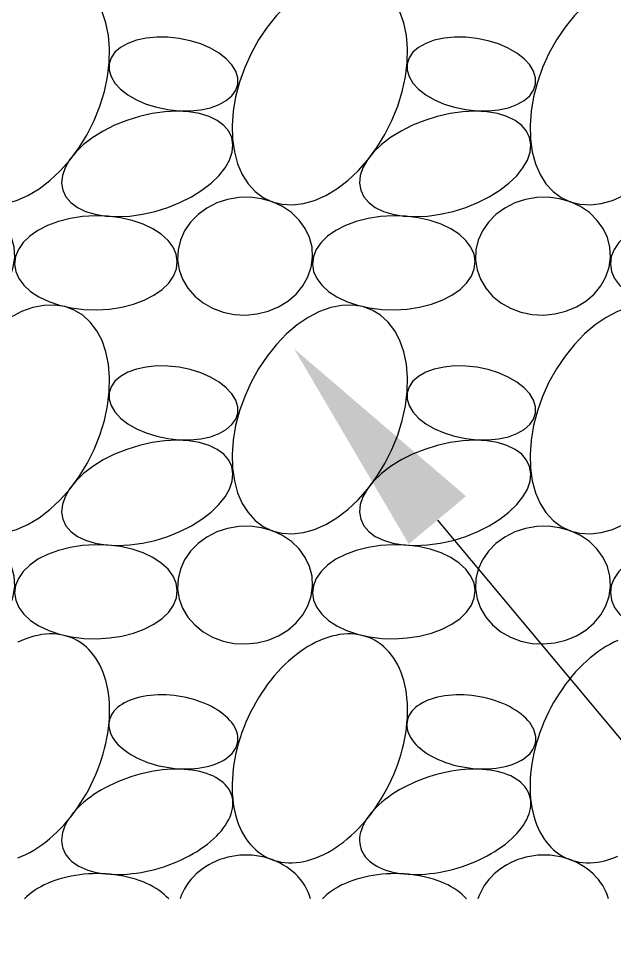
# Model space of a CAD drawing. Extents: x 10 to 698, y 9 to 300.
# Drawn here: x 648.121 to 650.12, y 136.613 to 139.733 of the extents above; entities that cross this region are included whole.
import ezdxf

# ---------------------------------------------------------------- set-up
doc = ezdxf.new("R2010")
doc.units = 0
doc.header["$LTSCALE"] = 0.5
doc.header["$MEASUREMENT"] = 0
doc.layers.get('0').update_dxf_attribs({"linetype": 'CONTINUOUS'})
doc.layers.add('A-ANNO-NOTE', color=7, linetype='CONTINUOUS')
doc.layers.add('A-DETL-PATT', color=8, linetype='CONTINUOUS')

# ---------------------------------------------------------------- blocks, each defined once
blk = doc.blocks.new('BATT-01')
at = {"flags": 128}
for points in [[(-0.06648, 0.06741), (-0.07044, 0.06884), (-0.07469, 0.06949), (-0.07917, 0.06935), (-0.0838, 0.06843), (-0.0885, 0.06674), (-0.09321, 0.0643), (-0.09783, 0.06116), (-0.1023, 0.05738), (-0.10654, 0.053), (-0.11048, 0.04811), (-0.11406, 0.04278), (-0.11721, 0.0371), (-0.1199, 0.03117), (-0.12206, 0.02508), (-0.12368, 0.01893), (-0.12471, 0.01282), (-0.12515, 0.00685), (-0.12498, 0.00113), (-0.12421, -0.00426), (-0.12285, -0.00922), (-0.12093, -0.01368), (-0.11847, -0.01756), (-0.11552, -0.0208), (-0.11213, -0.02335), (-0.10834, -0.02515), (-0.10422, -0.0262), (-0.09985, -0.02645), (-0.09529, -0.02592), (-0.09061, -0.02461), (-0.0859, -0.02254), (-0.08122, -0.01975), (-0.07667, -0.01628), (-0.07231, -0.01219), (-0.06821, -0.00755), (-0.06444, -0.00243), (-0.06107, 0.00309), (-0.05814, 0.0089), (-0.05571, 0.01493), (-0.05382, 0.02106), (-0.05249, 0.0272), (-0.05176, 0.03325), (-0.05162, 0.03911), (-0.05209, 0.04467), (-0.05315, 0.04986), (-0.0548, 0.05458), (-0.05699, 0.05876), (-0.0597, 0.06233), (-0.06288, 0.06523)], [(-0.0518, 0.0327), (-0.0518, 0.03004), (-0.05098, 0.02734), (-0.04936, 0.02466), (-0.047, 0.02211), (-0.04397, 0.01974), (-0.04036, 0.01764), (-0.03627, 0.01587), (-0.03184, 0.01448), (-0.0272, 0.01352), (-0.02248, 0.01301), (-0.01783, 0.01297), (-0.0134, 0.0134), (-0.00932, 0.01429), (-0.00571, 0.0156), (-0.00268, 0.01731), (-0.00032, 0.01936), (0.00129, 0.02168), (0.00211, 0.02421), (0.00211, 0.02687), (0.00129, 0.02958), (-0.00032, 0.03225), (-0.00268, 0.03481), (-0.00571, 0.03717), (-0.00933, 0.03927), (-0.01341, 0.04104), (-0.01785, 0.04243), (-0.02249, 0.04339), (-0.02721, 0.0439), (-0.03185, 0.04395), (-0.03628, 0.04352), (-0.04037, 0.04263), (-0.04398, 0.04131), (-0.04701, 0.0396), (-0.04937, 0.03756), (-0.05098, 0.03523)], [(-0.07123, -0.0203), (-0.06995, -0.02303), (-0.0679, -0.02545), (-0.06514, -0.02751), (-0.06172, -0.02917), (-0.05772, -0.03038), (-0.05324, -0.03112), (-0.04836, -0.03137), (-0.0432, -0.03112), (-0.03788, -0.03039), (-0.03252, -0.02919), (-0.02722, -0.02754), (-0.02212, -0.02548), (-0.01732, -0.02307), (-0.01294, -0.02034), (-0.00907, -0.01737), (-0.00579, -0.01421), (-0.00319, -0.01095), (-0.00131, -0.00765), (-0.00021, -0.00438), (0.0001, -0.00123), (-0.00039, 0.00175), (-0.00167, 0.00448), (-0.00372, 0.0069), (-0.00648, 0.00897), (-0.0099, 0.01062), (-0.0139, 0.01183), (-0.01839, 0.01257), (-0.02326, 0.01282), (-0.02842, 0.01257), (-0.03374, 0.01184), (-0.03911, 0.01064), (-0.0444, 0.00899), (-0.0495, 0.00694), (-0.0543, 0.00452), (-0.05868, 0.00179), (-0.06255, -0.00118), (-0.06583, -0.00433), (-0.06843, -0.0076), (-0.07031, -0.0109), (-0.07141, -0.01417), (-0.07172, -0.01732)], [(-0.14801, -0.04955), (-0.14737, -0.05369), (-0.14593, -0.05767), (-0.14373, -0.06137), (-0.14085, -0.06468), (-0.13736, -0.06751), (-0.13336, -0.06978), (-0.12897, -0.07142), (-0.12431, -0.07238), (-0.11952, -0.07264), (-0.11473, -0.07219), (-0.11009, -0.07104), (-0.10573, -0.06923), (-0.10177, -0.0668), (-0.09833, -0.06383), (-0.0955, -0.06041), (-0.09337, -0.05662), (-0.09199, -0.05259), (-0.09142, -0.04842), (-0.09166, -0.04423), (-0.0927, -0.04016), (-0.09453, -0.03631), (-0.09708, -0.03279), (-0.10028, -0.0297), (-0.10403, -0.02715), (-0.10825, -0.02519), (-0.11279, -0.02388), (-0.11753, -0.02327), (-0.12233, -0.02336), (-0.12706, -0.02417), (-0.13158, -0.02565), (-0.13576, -0.02778), (-0.13947, -0.03049), (-0.14262, -0.0337), (-0.14511, -0.03732), (-0.14687, -0.04124), (-0.14784, -0.04536)], [(-0.09144, -0.05124), (-0.09098, -0.05432), (-0.08968, -0.05731), (-0.0876, -0.06014), (-0.08476, -0.06274), (-0.08125, -0.06504), (-0.07715, -0.06699), (-0.07257, -0.06854), (-0.06761, -0.06965), (-0.06239, -0.0703), (-0.05705, -0.07046), (-0.05172, -0.07014), (-0.04653, -0.06934), (-0.0416, -0.06809), (-0.03707, -0.0664), (-0.03303, -0.06433), (-0.02959, -0.06193), (-0.02683, -0.05925), (-0.02482, -0.05636), (-0.02362, -0.05333), (-0.02324, -0.05024), (-0.02371, -0.04716), (-0.025, -0.04416), (-0.02709, -0.04134), (-0.02993, -0.03874), (-0.03344, -0.03643), (-0.03753, -0.03448), (-0.04212, -0.03293), (-0.04708, -0.03182), (-0.0523, -0.03118), (-0.05763, -0.03101), (-0.06296, -0.03133), (-0.06816, -0.03213), (-0.07308, -0.03339), (-0.07762, -0.03507), (-0.08166, -0.03714), (-0.0851, -0.03955), (-0.08786, -0.04223), (-0.08986, -0.04512), (-0.09107, -0.04815)]]:
    blk.add_lwpolyline(points, close=True, dxfattribs=at)

msp = doc.modelspace()

# ---------------------------------------------------------------- linework, layer by layer
at = {"layer": 'A-ANNO-NOTE', "flags": 128}
msp.add_lwpolyline([(649.52634605, 138.05023217), (652.67505866, 134.28441487), (654.83247377, 134.28441487)], dxfattribs=at)
at = {"layer": 'A-ANNO-NOTE', "linetype": 'Continuous', "extrusion": (0, 0, -1)}
msp.add_solid([(-649.43045042, 137.97005096), (-649.04525877, 138.62560599), (-649.62224169, 138.13041339)], dxfattribs=at)
at = {"layer": 'A-DETL-PATT', "flags": 128}
for points in [[(648.11908319, 136.91676495), (648.13247583, 136.92220333), (648.14586866, 136.92839222), (648.15923392, 136.9353188), (648.1725439, 136.94296871), (648.18577102, 136.95132611), (648.19888786, 136.96037365), (648.21186724, 136.9700926), (648.22468225, 136.98046281), (648.23730634, 136.99146279), (648.24971333, 137.00306973), (648.26187751, 137.01525958), (648.27377368, 137.02800708), (648.28537716, 137.0412858), (648.29666393, 137.05506822), (648.30761057, 137.06932577), (648.3181944, 137.08402891), (648.32839349, 137.09914715), (648.33818669, 137.11464917), (648.34755371, 137.13050283), (648.35647513, 137.14667528), (648.36493247, 137.16313299), (648.37290818, 137.17984186), (648.38038576, 137.19676725), (648.38734968, 137.21387408), (648.39378552, 137.23112689), (648.39967995, 137.24848993), (648.40502073, 137.26592721), (648.40979682, 137.28340259), (648.41399829, 137.30087984), (648.41761646, 137.31832275), (648.42064381, 137.33569515), (648.42307407, 137.35296105), (648.42490221, 137.37008465), (648.42612443, 137.38703047), (648.42673821, 137.40376338), (648.42674227, 137.4202487), (648.4261366, 137.43645226), (648.42492246, 137.45234048), (648.42310237, 137.46788043), (648.42068009, 137.48303989), (648.41766065, 137.49778745), (648.4140503, 137.51209255), (648.40985653, 137.52592552), (648.40508804, 137.53925771), (648.3997547, 137.55206147), (648.39386756, 137.56431027), (648.38743884, 137.57597873), (648.38048185, 137.58704265), (648.37301102, 137.59747911), (648.36504183, 137.60726648), (648.35659079, 137.61638446), (648.34767542, 137.62481417), (648.33831421, 137.63253812), (648.32852655, 137.63954032), (648.31833273, 137.64580624), (648.30775387, 137.6513229), (648.29681191, 137.65607886), (648.28552953, 137.66006428), (648.2739301, 137.66327088), (648.26203767, 137.66569202), (648.24987689, 137.66732269), (648.23747296, 137.6681595), (648.22485159, 137.66820072), (648.21203895, 137.66744626), (648.19906158, 137.66589769), (648.18594639, 137.66355822), (648.17272056, 137.66043269), (648.1594115, 137.65652759), (648.1460468, 137.651851), (648.13265415, 137.64641263), (648.11926132, 137.64022374)], [(650.13153032, 137.64641263), (650.11813749, 137.64022374), (650.10477223, 137.63329716), (650.09146225, 137.62564724), (650.07823513, 137.61728985), (650.06511829, 137.6082423), (650.05213891, 137.59852335), (650.0393239, 137.58815314), (650.02669982, 137.57715317), (650.01429283, 137.56554623), (650.00212864, 137.55335637), (649.99023248, 137.54060888), (649.97862899, 137.52733016), (649.96734223, 137.51354774), (649.95639559, 137.49929019), (649.94581176, 137.48458705), (649.93561267, 137.46946881), (649.92581947, 137.45396679), (649.91645245, 137.43811312), (649.90753102, 137.42194068), (649.89907369, 137.40548296), (649.89109797, 137.3887741), (649.8836204, 137.37184871), (649.87665648, 137.35474188), (649.87022063, 137.33748906), (649.86432621, 137.32012602), (649.85898542, 137.30268874), (649.85420934, 137.28521337), (649.85000786, 137.26773611), (649.8463897, 137.25029321), (649.84336235, 137.23292081), (649.84093209, 137.21565491), (649.83910395, 137.19853131), (649.83788172, 137.18158549), (649.83726794, 137.16485258), (649.83726389, 137.14836726), (649.83786955, 137.1321637), (649.83908369, 137.11627548), (649.84090379, 137.10073553), (649.84332607, 137.08557607), (649.84634551, 137.07082851), (649.84995585, 137.05652341), (649.85414962, 137.04269044), (649.85891812, 137.02935825), (649.86425146, 137.01655449), (649.87013859, 137.00430568), (649.87656731, 136.99263723), (649.8835243, 136.9815733), (649.89099513, 136.97113684), (649.89896433, 136.96134948), (649.90741537, 136.95223149), (649.91633073, 136.94380179), (649.92569195, 136.93607783), (649.93547961, 136.92907564), (649.94567343, 136.92280972), (649.95625228, 136.91729306), (649.96719424, 136.91253709), (649.97847663, 136.90855168), (649.99007606, 136.90534508), (650.00196849, 136.90292394), (650.01412927, 136.90129327), (650.02653319, 136.90045646), (650.03915456, 136.90041524), (650.0519672, 136.9011697), (650.06494457, 136.90271827), (650.07805976, 136.90505774), (650.09128559, 136.90818327), (650.10459465, 136.91208837), (650.11795935, 136.91676495), (650.131352, 136.92220333)], [(649.10122661, 136.77896613), (649.09750139, 136.79054088), (649.0929698, 136.80188457), (649.08764871, 136.8129549), (649.08155799, 136.82371058), (649.07472033, 136.83411153), (649.06716124, 136.84411895), (649.0589089, 136.85369552), (649.04999408, 136.86280555), (649.04045002, 136.87141506), (649.03031231, 136.87949194), (649.01961875, 136.88700609), (649.00840921, 136.89392947), (648.9967255, 136.90023629), (648.98461117, 136.90590302), (648.97211141, 136.91090852), (648.95927281, 136.91523415), (648.94614325, 136.91886376), (648.93277168, 136.92178382), (648.91920797, 136.92398345), (648.9055027, 136.92545444), (648.89170696, 136.92619131), (648.87787219, 136.92619131), (648.86404999, 136.92545444), (648.85029188, 136.92398345), (648.83664919, 136.92178382), (648.82317276, 136.91886376), (648.80991286, 136.91523415), (648.79691892, 136.91090852), (648.7842394, 136.90590302), (648.77192158, 136.90023629), (648.76001138, 136.89392947), (648.74855322, 136.88700609), (648.73758982, 136.87949194), (648.72716207, 136.87141506), (648.71730883, 136.86280555), (648.70806686, 136.85369552), (648.69947062, 136.84411895), (648.69155215, 136.83411153), (648.68434099, 136.82371058), (648.67786402, 136.8129549), (648.6721454, 136.80188457), (648.66720644, 136.79054088), (648.66306556, 136.77896613)], [(650.10066469, 136.77896613), (650.09693948, 136.79054088), (650.09240788, 136.80188457), (650.0870868, 136.8129549), (650.08099607, 136.82371058), (650.07415842, 136.83411153), (650.06659933, 136.84411895), (650.05834698, 136.85369552), (650.04943216, 136.86280555), (650.0398881, 136.87141506), (650.02975039, 136.87949194), (650.01905683, 136.88700609), (650.0078473, 136.89392947), (649.99616358, 136.90023629), (649.98404926, 136.90590302), (649.97154949, 136.91090852), (649.95871089, 136.91523415), (649.94558133, 136.91886376), (649.93220977, 136.92178382), (649.91864606, 136.92398345), (649.90494078, 136.92545444), (649.89114504, 136.92619131), (649.87731027, 136.92619131), (649.86348807, 136.92545444), (649.84972997, 136.92398345), (649.83608727, 136.92178382), (649.82261084, 136.91886376), (649.80935094, 136.91523415), (649.796357, 136.91090852), (649.78367749, 136.90590302), (649.77135966, 136.90023629), (649.75944947, 136.89392947), (649.74799131, 136.88700609), (649.73702791, 136.87949194), (649.72660015, 136.87141506), (649.71674692, 136.86280555), (649.70750495, 136.85369552), (649.6989087, 136.84411895), (649.69099024, 136.83411153), (649.68377907, 136.82371058), (649.6773021, 136.8129549), (649.67158348, 136.80188457), (649.66664452, 136.79054088), (649.66250365, 136.77896613)], [(648.62500059, 136.77896613), (648.617998, 136.78649714), (648.61028938, 136.79378896), (648.6018977, 136.80081988), (648.59284794, 136.80756896), (648.58316703, 136.81401613), (648.57288381, 136.82014218), (648.56202888, 136.82592888), (648.55063456, 136.83135899), (648.53873478, 136.83641635), (648.52636496, 136.84108591), (648.51356192, 136.84535377), (648.50036379, 136.84920721), (648.48680985, 136.85263476), (648.47294046, 136.85562623), (648.45879691, 136.8581727), (648.4444213, 136.8602666), (648.42985644, 136.86190168), (648.41514568, 136.86307309), (648.40033283, 136.86377733), (648.38546197, 136.86401232), (648.37057739, 136.86377733), (648.35572339, 136.86307309), (648.34094421, 136.86190168), (648.32628382, 136.8602666), (648.3117859, 136.8581727), (648.29749359, 136.85562623), (648.28344944, 136.85263476), (648.26969527, 136.84920721), (648.25627203, 136.84535377), (648.24321967, 136.84108591), (648.23057706, 136.83641635), (648.21838183, 136.83135899), (648.2066703, 136.82592888), (648.19547732, 136.82014218), (648.18483622, 136.81401613), (648.17477869, 136.80756896), (648.16533465, 136.80081988), (648.15653224, 136.79378896), (648.14839765, 136.78649714), (648.1409551, 136.77896613)], [(649.62443868, 136.77896613), (649.61743608, 136.78649714), (649.60972747, 136.79378896), (649.60133579, 136.80081988), (649.59228602, 136.80756896), (649.58260512, 136.81401613), (649.57232189, 136.82014218), (649.56146696, 136.82592888), (649.55007265, 136.83135899), (649.53817286, 136.83641635), (649.52580304, 136.84108591), (649.513, 136.84535377), (649.49980187, 136.84920721), (649.48624793, 136.85263476), (649.47237854, 136.85562623), (649.45823499, 136.8581727), (649.44385939, 136.8602666), (649.42929452, 136.86190168), (649.41458377, 136.86307309), (649.39977091, 136.86377733), (649.38490006, 136.86401232), (649.37001547, 136.86377733), (649.35516148, 136.86307309), (649.34038229, 136.86190168), (649.32572191, 136.8602666), (649.31122398, 136.8581727), (649.29693167, 136.85562623), (649.28288752, 136.85263476), (649.26913336, 136.84920721), (649.25571011, 136.84535377), (649.24265775, 136.84108591), (649.23001514, 136.83641635), (649.21781992, 136.83135899), (649.20610838, 136.82592888), (649.1949154, 136.82014218), (649.18427431, 136.81401613), (649.17421677, 136.80756896), (649.16477274, 136.80081988), (649.15597032, 136.79378896), (649.14783573, 136.78649714), (649.14039319, 136.77896613)]]:
    msp.add_lwpolyline(points, dxfattribs=at)
for points in [[(649.30719196, 137.6513229), (649.29625, 137.65607886), (649.28496761, 137.66006428), (649.27336818, 137.66327088), (649.26147575, 137.66569202), (649.24931497, 137.66732269), (649.23691104, 137.6681595), (649.22428968, 137.66820072), (649.21147703, 137.66744626), (649.19849967, 137.66589769), (649.18538448, 137.66355822), (649.17215865, 137.66043269), (649.15884959, 137.65652759), (649.14548488, 137.651851), (649.13209224, 137.64641263), (649.11869941, 137.64022374), (649.10533415, 137.63329716), (649.09202417, 137.62564724), (649.07879705, 137.61728985), (649.06568021, 137.6082423), (649.05270083, 137.59852335), (649.03988582, 137.58815314), (649.02726173, 137.57715317), (649.01485474, 137.56554623), (649.00269056, 137.55335637), (648.99079439, 137.54060888), (648.97919091, 137.52733016), (648.96790415, 137.51354774), (648.9569575, 137.49929019), (648.94637367, 137.48458705), (648.93617459, 137.46946881), (648.92638138, 137.45396679), (648.91701436, 137.43811312), (648.90809294, 137.42194068), (648.8996356, 137.40548296), (648.89165989, 137.3887741), (648.88418232, 137.37184871), (648.87721839, 137.35474188), (648.87078255, 137.33748906), (648.86488812, 137.32012602), (648.85954734, 137.30268874), (648.85477125, 137.28521337), (648.85056978, 137.26773611), (648.84695162, 137.25029321), (648.84392427, 137.23292081), (648.841494, 137.21565491), (648.83966586, 137.19853131), (648.83844364, 137.18158549), (648.83782986, 137.16485258), (648.8378258, 137.14836726), (648.83843147, 137.1321637), (648.83964561, 137.11627548), (648.84146571, 137.10073553), (648.84388798, 137.08557607), (648.84690743, 137.07082851), (648.85051777, 137.05652341), (648.85471154, 137.04269044), (648.85948003, 137.02935825), (648.86481338, 137.01655449), (648.87070051, 137.00430568), (648.87712923, 136.99263723), (648.88408622, 136.9815733), (648.89155705, 136.97113684), (648.89952624, 136.96134948), (648.90797728, 136.95223149), (648.91689265, 136.94380179), (648.92625386, 136.93607783), (648.93604152, 136.92907564), (648.94623535, 136.92280972), (648.9568142, 136.91729306), (648.96775616, 136.91253709), (648.97903854, 136.90855168), (648.99063797, 136.90534508), (649.0025304, 136.90292394), (649.01469118, 136.90129327), (649.02709511, 136.90045646), (649.03971648, 136.90041524), (649.05252912, 136.9011697), (649.06550649, 136.90271827), (649.07862168, 136.90505774), (649.09184751, 136.90818327), (649.10515657, 136.91208837), (649.11852127, 136.91676495), (649.13191392, 136.92220333), (649.14530675, 136.92839222), (649.158672, 136.9353188), (649.17198199, 136.94296871), (649.18520911, 136.95132611), (649.19832595, 136.96037365), (649.21130532, 136.9700926), (649.22412034, 136.98046281), (649.23674442, 136.99146279), (649.24915141, 137.00306973), (649.2613156, 137.01525958), (649.27321176, 137.02800708), (649.28481525, 137.0412858), (649.29610201, 137.05506822), (649.30704865, 137.06932577), (649.31763248, 137.08402891), (649.32783157, 137.09914715), (649.33762477, 137.11464917), (649.34699179, 137.13050283), (649.35591322, 137.14667528), (649.36437055, 137.16313299), (649.37234627, 137.17984186), (649.37982384, 137.19676725), (649.38678776, 137.21387408), (649.39322361, 137.23112689), (649.39911803, 137.24848993), (649.40445882, 137.26592721), (649.4092349, 137.28340259), (649.41343638, 137.30087984), (649.41705454, 137.31832275), (649.42008189, 137.33569515), (649.42251215, 137.35296105), (649.42434029, 137.37008465), (649.42556252, 137.38703047), (649.42617629, 137.40376338), (649.42618035, 137.4202487), (649.42557468, 137.43645226), (649.42436054, 137.45234048), (649.42254045, 137.46788043), (649.42011817, 137.48303989), (649.41709873, 137.49778745), (649.41348838, 137.51209255), (649.40929462, 137.52592552), (649.40452612, 137.53925771), (649.39919278, 137.55206147), (649.39330565, 137.56431027), (649.38687692, 137.57597873), (649.37991994, 137.58704265), (649.3724491, 137.59747911), (649.36447991, 137.60726648), (649.35602887, 137.61638446), (649.34711351, 137.62481417), (649.33775229, 137.63253812), (649.32796463, 137.63954032), (649.31777081, 137.64580624)], [(648.42521007, 137.3736693), (648.42445715, 137.3661744), (648.42454143, 137.3585771), (648.42546257, 137.35090679), (648.42721701, 137.34319316), (648.42979797, 137.33546604), (648.43319546, 137.32775532), (648.43739633, 137.32009085), (648.44238434, 137.31250226), (648.44814019, 137.30501892), (648.4546416, 137.29766978), (648.46186342, 137.29048328), (648.46977772, 137.28348721), (648.47835388, 137.27670865), (648.48755871, 137.27017381), (648.49735661, 137.26390798), (648.50770966, 137.25793541), (648.51857782, 137.25227919), (648.52991904, 137.24696121), (648.54168944, 137.24200204), (648.55384348, 137.23742088), (648.56633415, 137.23323544), (648.57911311, 137.22946192), (648.59213093, 137.22611492), (648.60533725, 137.22320738), (648.61868097, 137.22075055), (648.63211046, 137.21875394), (648.64557378, 137.21722528), (648.65901883, 137.21617047), (648.67239361, 137.2155936), (648.68564635, 137.2154969), (648.6987258, 137.21588074), (648.71158135, 137.21674365), (648.72416326, 137.21808227), (648.73642287, 137.21989144), (648.74831273, 137.22216414), (648.75978684, 137.2248916), (648.77080083, 137.22806326), (648.78131207, 137.23166684), (648.7912799, 137.23568841), (648.80066575, 137.24011241), (648.80943333, 137.24492171), (648.81754869, 137.25009773), (648.82498045, 137.25562042), (648.83169986, 137.26146842), (648.83768092, 137.26761912), (648.84290049, 137.27404871), (648.84733837, 137.28073232), (648.85097741, 137.28764408), (648.8538035, 137.29475727), (648.85580574, 137.30204436), (648.85697636, 137.30947716), (648.85731085, 137.31702691), (648.85680789, 137.32466441), (648.85546945, 137.3323601), (648.8533007, 137.34008421), (648.85031003, 137.34780687), (648.84650901, 137.35549818), (648.84191235, 137.36312841), (648.83653782, 137.37066802), (648.83040623, 137.37808784), (648.82354129, 137.38535918), (648.81596956, 137.3924539), (648.80772035, 137.39934455), (648.79882555, 137.40600447), (648.78931959, 137.4124079), (648.77923923, 137.41853006), (648.76862349, 137.42434728), (648.75751343, 137.42983703), (648.74595203, 137.43497809), (648.73398402, 137.43975056), (648.7216557, 137.44413598), (648.70901477, 137.44811739), (648.69611014, 137.45167937), (648.68299172, 137.45480816), (648.66971028, 137.45749164), (648.6563172, 137.45971944), (648.64286428, 137.46148293), (648.62940358, 137.46277529), (648.61598718, 137.46359152), (648.60266698, 137.46392847), (648.58949451, 137.46378483), (648.57652073, 137.46316115), (648.56379585, 137.46205985), (648.55136908, 137.4604852), (648.53928851, 137.45844327), (648.52760086, 137.45594198), (648.51635137, 137.452991), (648.50558355, 137.44960174), (648.49533906, 137.44578732), (648.48565753, 137.44156249), (648.47657643, 137.4369436), (648.46813087, 137.43194853), (648.46035355, 137.42659659), (648.45327454, 137.42090849), (648.44692123, 137.41490623), (648.44131821, 137.40861305), (648.43648714, 137.40205328), (648.43244673, 137.3952523), (648.4292126, 137.38823643), (648.42679726, 137.3810328)], [(649.42464815, 137.3736693), (649.42389523, 137.3661744), (649.42397951, 137.3585771), (649.42490065, 137.35090679), (649.4266551, 137.34319316), (649.42923605, 137.33546604), (649.43263354, 137.32775532), (649.43683442, 137.32009085), (649.44182243, 137.31250226), (649.44757827, 137.30501892), (649.45407968, 137.29766978), (649.46130151, 137.29048328), (649.46921581, 137.28348721), (649.47779196, 137.27670865), (649.48699679, 137.27017381), (649.49679469, 137.26390798), (649.50714775, 137.25793541), (649.51801591, 137.25227919), (649.52935713, 137.24696121), (649.54112753, 137.24200204), (649.55328157, 137.23742088), (649.56577223, 137.23323544), (649.57855119, 137.22946192), (649.59156901, 137.22611492), (649.60477533, 137.22320738), (649.61811905, 137.22075055), (649.63154855, 137.21875394), (649.64501186, 137.21722528), (649.65845692, 137.21617047), (649.67183169, 137.2155936), (649.68508444, 137.2154969), (649.69816389, 137.21588074), (649.71101943, 137.21674365), (649.72360135, 137.21808227), (649.73586095, 137.21989144), (649.74775081, 137.22216414), (649.75922493, 137.2248916), (649.77023891, 137.22806326), (649.78075015, 137.23166684), (649.79071798, 137.23568841), (649.80010384, 137.24011241), (649.80887141, 137.24492171), (649.81698677, 137.25009773), (649.82441854, 137.25562042), (649.83113795, 137.26146842), (649.837119, 137.26761912), (649.84233857, 137.27404871), (649.84677646, 137.28073232), (649.85041549, 137.28764408), (649.85324159, 137.29475727), (649.85524382, 137.30204436), (649.85641445, 137.30947716), (649.85674893, 137.31702691), (649.85624598, 137.32466441), (649.85490754, 137.3323601), (649.85273879, 137.34008421), (649.84974812, 137.34780687), (649.8459471, 137.35549818), (649.84135043, 137.36312841), (649.83597591, 137.37066802), (649.82984431, 137.37808784), (649.82297937, 137.38535918), (649.81540765, 137.3924539), (649.80715843, 137.39934455), (649.79826363, 137.40600447), (649.78875767, 137.4124079), (649.77867732, 137.41853006), (649.76806157, 137.42434728), (649.75695151, 137.42983703), (649.74539011, 137.43497809), (649.7334221, 137.43975056), (649.72109378, 137.44413598), (649.70845286, 137.44811739), (649.69554822, 137.45167937), (649.68242981, 137.45480816), (649.66914837, 137.45749164), (649.65575528, 137.45971944), (649.64230237, 137.46148293), (649.62884167, 137.46277529), (649.61542527, 137.46359152), (649.60210506, 137.46392847), (649.58893259, 137.46378483), (649.57595882, 137.46316115), (649.56323393, 137.46205985), (649.55080716, 137.4604852), (649.53872659, 137.45844327), (649.52703895, 137.45594198), (649.51578945, 137.452991), (649.50502163, 137.44960174), (649.49477714, 137.44578732), (649.48509562, 137.44156249), (649.47601451, 137.4369436), (649.46756896, 137.43194853), (649.45979163, 137.42659659), (649.45271262, 137.42090849), (649.44635931, 137.41490623), (649.44075629, 137.40861305), (649.43592523, 137.40205328), (649.43188481, 137.3952523), (649.42865068, 137.38823643), (649.42623535, 137.3810328)], [(648.26974467, 136.94965803), (648.27268341, 136.94163196), (648.27641706, 136.93387867), (648.28093502, 136.92642012), (648.28622449, 136.91927745), (648.29227048, 136.91247092), (648.29905584, 136.90601982), (648.30656135, 136.89994243), (648.31476573, 136.89425598), (648.32364572, 136.88897659), (648.33317615, 136.88411922), (648.34333001, 136.87969765), (648.35407852, 136.8757244), (648.3653912, 136.87221074), (648.37723599, 136.86916663), (648.38957932, 136.8666007), (648.40238619, 136.86452022), (648.4156203, 136.86293109), (648.42924414, 136.86183781), (648.4432191, 136.86124348), (648.45750555, 136.86114979), (648.47206301, 136.861557), (648.4868502, 136.86246396), (648.50182521, 136.8638681), (648.5169456, 136.86576543), (648.53216849, 136.86815058), (648.54745075, 136.87101679), (648.56274905, 136.87435594), (648.57802003, 136.87815855), (648.5932204, 136.88241385), (648.60830707, 136.88710978), (648.62323728, 136.89223302), (648.6379687, 136.89776906), (648.65245959, 136.9037022), (648.66666886, 136.91001562), (648.68055623, 136.91669143), (648.69408234, 136.9237107), (648.70720886, 136.93105353), (648.71989856, 136.93869913), (648.73211548, 136.9466258), (648.74382499, 136.95481108), (648.7549939, 136.96323177), (648.76559055, 136.971864), (648.7755849, 136.9806833), (648.78494862, 136.98966468), (648.79365517, 136.99878266), (648.80167987, 137.00801142), (648.80899997, 137.01732478), (648.81559472, 137.02669634), (648.82144543, 137.03609955), (648.82653552, 137.04550775), (648.83085055, 137.05489427), (648.8343783, 137.0642325), (648.83710876, 137.07349597), (648.83903419, 137.08265843), (648.84014915, 137.0916939), (648.84045046, 137.10057677), (648.83993727, 137.10928186), (648.83861104, 137.11778449), (648.83647552, 137.12606057), (648.83353678, 137.13408663), (648.82980314, 137.14183993), (648.82528517, 137.14929848), (648.8199957, 137.15644114), (648.81394972, 137.16324767), (648.80716435, 137.16969878), (648.79965884, 137.17577617), (648.79145446, 137.18146262), (648.78257447, 137.18674201), (648.77304404, 137.19159937), (648.76289018, 137.19602095), (648.75214167, 137.1999942), (648.74082899, 137.20350785), (648.7289842, 137.20655196), (648.71664088, 137.2091179), (648.70383401, 137.21119838), (648.69059989, 137.21278751), (648.67697605, 137.21388079), (648.66300109, 137.21447512), (648.64871464, 137.21456881), (648.63415719, 137.21416159), (648.61937, 137.21325463), (648.60439498, 137.2118505), (648.5892746, 137.20995316), (648.5740517, 137.20756801), (648.55876944, 137.2047018), (648.54347114, 137.20136266), (648.52820016, 137.19756005), (648.5129998, 137.19330475), (648.49791313, 137.18860882), (648.48298292, 137.18348557), (648.46825149, 137.17794954), (648.45376061, 137.1720164), (648.43955134, 137.16570298), (648.42566396, 137.15902717), (648.41213785, 137.1520079), (648.39901134, 137.14466506), (648.38632164, 137.13701947), (648.37410471, 137.1290928), (648.3623952, 137.12090752), (648.35122629, 137.11248683), (648.34062964, 137.1038546), (648.33063529, 137.09503529), (648.32127157, 137.08605392), (648.31256502, 137.07693593), (648.30454032, 137.06770718), (648.29722022, 137.05839382), (648.29062547, 137.04902225), (648.28477476, 137.03961904), (648.27968467, 137.03021084), (648.27536964, 137.02082433), (648.2718419, 137.01148609), (648.26911143, 137.00222262), (648.267186, 136.99306016), (648.26607105, 136.9840247), (648.26576974, 136.97514183), (648.26628292, 136.96643674), (648.26760916, 136.9579341)], [(649.26918275, 136.94965803), (649.2721215, 136.94163196), (649.27585514, 136.93387867), (649.2803731, 136.92642012), (649.28566257, 136.91927745), (649.29170856, 136.91247092), (649.29849392, 136.90601982), (649.30599943, 136.89994243), (649.31420381, 136.89425598), (649.3230838, 136.88897659), (649.33261424, 136.88411922), (649.3427681, 136.87969765), (649.3535166, 136.8757244), (649.36482928, 136.87221074), (649.37667407, 136.86916663), (649.3890174, 136.8666007), (649.40182427, 136.86452022), (649.41505838, 136.86293109), (649.42868223, 136.86183781), (649.44265718, 136.86124348), (649.45694364, 136.86114979), (649.47150109, 136.861557), (649.48628828, 136.86246396), (649.50126329, 136.8638681), (649.51638368, 136.86576543), (649.53160658, 136.86815058), (649.54688883, 136.87101679), (649.56218713, 136.87435594), (649.57745811, 136.87815855), (649.59265848, 136.88241385), (649.60774515, 136.88710978), (649.62267536, 136.89223302), (649.63740679, 136.89776906), (649.65189767, 136.9037022), (649.66610694, 136.91001562), (649.67999431, 136.91669143), (649.69352043, 136.9237107), (649.70664694, 136.93105353), (649.71933664, 136.93869913), (649.73155356, 136.9466258), (649.74326308, 136.95481108), (649.75443199, 136.96323177), (649.76502864, 136.971864), (649.77502299, 136.9806833), (649.78438671, 136.98966468), (649.79309326, 136.99878266), (649.80111795, 137.00801142), (649.80843805, 137.01732478), (649.81503281, 137.02669634), (649.82088352, 137.03609955), (649.8259736, 137.04550775), (649.83028864, 137.05489427), (649.83381638, 137.0642325), (649.83654684, 137.07349597), (649.83847228, 137.08265843), (649.83958723, 137.0916939), (649.83988854, 137.10057677), (649.83937535, 137.10928186), (649.83804912, 137.11778449), (649.83591361, 137.12606057), (649.83297486, 137.13408663), (649.82924122, 137.14183993), (649.82472326, 137.14929848), (649.81943379, 137.15644114), (649.8133878, 137.16324767), (649.80660244, 137.16969878), (649.79909693, 137.17577617), (649.79089255, 137.18146262), (649.78201256, 137.18674201), (649.77248212, 137.19159937), (649.76232826, 137.19602095), (649.75157976, 137.1999942), (649.74026708, 137.20350785), (649.72842229, 137.20655196), (649.71607896, 137.2091179), (649.70327209, 137.21119838), (649.69003798, 137.21278751), (649.67641413, 137.21388079), (649.66243918, 137.21447512), (649.64815273, 137.21456881), (649.63359527, 137.21416159), (649.61880808, 137.21325463), (649.60383307, 137.2118505), (649.58871268, 137.20995316), (649.57348978, 137.20756801), (649.55820753, 137.2047018), (649.54290923, 137.20136266), (649.52763825, 137.19756005), (649.51243788, 137.19330475), (649.49735121, 137.18860882), (649.482421, 137.18348557), (649.46768957, 137.17794954), (649.45319869, 137.1720164), (649.43898942, 137.16570298), (649.42510205, 137.15902717), (649.41157593, 137.1520079), (649.39844942, 137.14466506), (649.38575972, 137.13701947), (649.3735428, 137.1290928), (649.36183328, 137.12090752), (649.35066437, 137.11248683), (649.34006772, 137.1038546), (649.33007337, 137.09503529), (649.32070965, 137.08605392), (649.3120031, 137.07693593), (649.30397841, 137.06770718), (649.29665831, 137.05839382), (649.29006355, 137.04902225), (649.28421284, 137.03961904), (649.27912276, 137.03021084), (649.27480773, 137.02082433), (649.27127998, 137.01148609), (649.26854952, 137.00222262), (649.26662408, 136.99306016), (649.26550913, 136.9840247), (649.26520782, 136.97514183), (649.26572101, 136.96643674), (649.26704724, 136.9579341)]]:
    msp.add_lwpolyline(points, close=True, dxfattribs=at)

# ---------------------------------------------------------------- block references
at = {"layer": 'A-DETL-PATT', "xscale": 8, "yscale": 8, "zscale": 8}
for p in [(648.83959772, 139.31948842), (649.83903581, 139.31948842), (650.83847389, 139.31948842), (648.83959772, 138.21576972), (649.83903581, 138.21576972), (650.83847389, 138.21576972)]:
    msp.add_blockref('BATT-01', p, dxfattribs=at)

doc.saveas('drawing.dxf')
